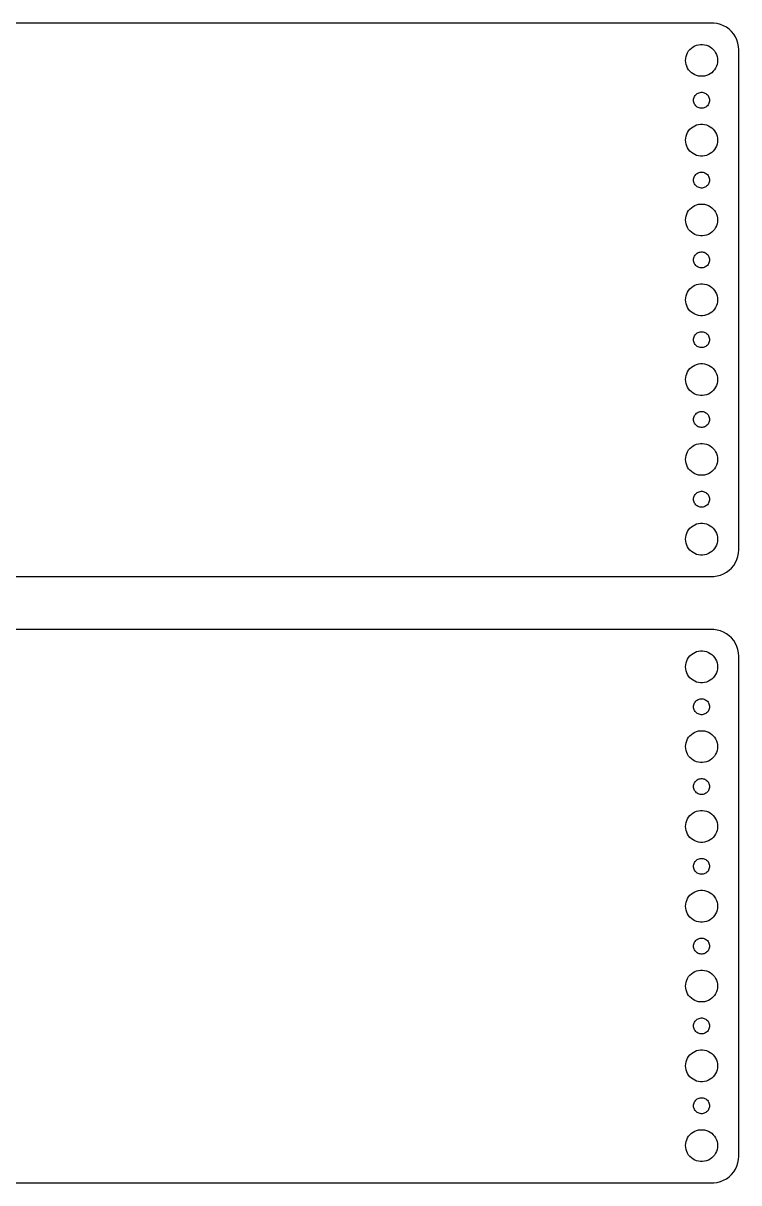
# Model space of a CAD drawing. Header units: metres. Extents: x -134 to 134, y 518 to 1078.
# Drawn here: x 0 to 134.5, y 518 to 736 of the extents above; entities that cross this region are included whole.
import ezdxf

# ---------------------------------------------------------------- set-up
doc = ezdxf.new("R2010")
doc.units = ezdxf.units.M

msp = doc.modelspace()

# ---------------------------------------------------------------- linework, layer by layer
for p, q in [((129.814, 735.99), (-129.814, 735.99)), ((130.437, 735.911), (129.814, 735.99)), ((131.045, 735.755), (130.437, 735.911)), ((131.629, 735.524), (131.045, 735.755)), ((132.179, 735.222), (131.629, 735.524)), ((132.687, 734.853), (132.179, 735.222)), ((133.145, 734.423), (132.687, 734.853)), ((133.545, 733.939), (133.145, 734.423)), ((133.882, 733.409), (133.545, 733.939)), ((134.149, 732.841), (133.882, 733.409)), ((134.343, 732.243), (134.149, 732.841)), ((124.711, 730.104), (124.871, 730.445)), ((124.871, 730.445), (125.073, 730.763)), ((125.073, 730.763), (125.313, 731.054)), ((125.313, 731.054), (125.588, 731.312)), ((125.588, 731.312), (125.893, 731.533)), ((125.893, 731.533), (126.223, 731.714)), ((126.223, 731.714), (126.573, 731.853)), ((126.573, 731.853), (126.938, 731.947)), ((126.938, 731.947), (127.312, 731.994)), ((127.312, 731.994), (127.688, 731.994)), ((127.688, 731.994), (128.062, 731.947)), ((128.062, 731.947), (128.427, 731.853)), ((128.427, 731.853), (128.777, 731.714)), ((128.777, 731.714), (129.107, 731.533)), ((129.107, 731.533), (129.412, 731.312)), ((129.412, 731.312), (129.687, 731.054)), ((129.687, 731.054), (129.927, 730.763)), ((129.927, 730.763), (130.129, 730.445)), ((130.129, 730.445), (130.289, 730.104)), ((134.461, 731.627), (134.343, 732.243)), ((134.5, 731), (134.461, 731.627)), ((134.5, 637), (134.5, 731)), ((124.5, 729), (124.524, 729.376)), ((124.524, 728.624), (124.5, 729)), ((124.524, 729.376), (124.594, 729.746)), ((124.594, 728.254), (124.524, 728.624)), ((124.594, 729.746), (124.711, 730.104)), ((124.711, 727.896), (124.594, 728.254)), ((130.289, 730.104), (130.406, 729.746)), ((130.406, 728.254), (130.289, 727.896)), ((130.406, 729.746), (130.476, 729.376)), ((130.476, 728.624), (130.406, 728.254)), ((130.476, 729.376), (130.5, 729)), ((130.5, 729), (130.476, 728.624)), ((124.871, 727.555), (124.711, 727.896)), ((125.073, 727.237), (124.871, 727.555)), ((125.313, 726.946), (125.073, 727.237)), ((125.588, 726.688), (125.313, 726.946)), ((125.893, 726.467), (125.588, 726.688)), ((126.223, 726.286), (125.893, 726.467)), ((126.573, 726.147), (126.223, 726.286)), ((126.938, 726.053), (126.573, 726.147)), ((127.312, 726.006), (126.938, 726.053)), ((127.688, 726.006), (127.312, 726.006)), ((128.062, 726.053), (127.688, 726.006)), ((128.427, 726.147), (128.062, 726.053)), ((128.777, 726.286), (128.427, 726.147)), ((129.107, 726.467), (128.777, 726.286)), ((129.412, 726.688), (129.107, 726.467)), ((129.687, 726.946), (129.412, 726.688)), ((129.927, 727.237), (129.687, 726.946)), ((130.129, 727.555), (129.927, 727.237)), ((130.289, 727.896), (130.129, 727.555)), ((126, 721.5), (126.012, 721.688)), ((126.012, 721.688), (126.047, 721.873)), ((126.047, 721.873), (126.105, 722.052)), ((126.105, 722.052), (126.186, 722.223)), ((126.186, 722.223), (126.286, 722.382)), ((126.286, 722.382), (126.407, 722.527)), ((126.407, 722.527), (126.544, 722.656)), ((126.544, 722.656), (126.696, 722.766)), ((126.696, 722.766), (126.861, 722.857)), ((126.861, 722.857), (127.036, 722.927)), ((127.036, 722.927), (127.219, 722.973)), ((127.219, 722.973), (127.406, 722.997)), ((127.406, 722.997), (127.594, 722.997)), ((127.594, 722.997), (127.781, 722.973)), ((127.781, 722.973), (127.964, 722.927)), ((127.964, 722.927), (128.139, 722.857)), ((128.139, 722.857), (128.304, 722.766)), ((128.304, 722.766), (128.456, 722.656)), ((128.456, 722.656), (128.593, 722.527)), ((128.593, 722.527), (128.714, 722.382)), ((128.714, 722.382), (128.814, 722.223)), ((128.814, 722.223), (128.895, 722.052)), ((128.895, 722.052), (128.953, 721.873)), ((128.953, 721.873), (128.988, 721.688)), ((128.988, 721.688), (129, 721.5)), ((126.012, 721.312), (126, 721.5)), ((126.047, 721.127), (126.012, 721.312)), ((126.105, 720.948), (126.047, 721.127)), ((126.186, 720.777), (126.105, 720.948)), ((126.286, 720.618), (126.186, 720.777)), ((126.407, 720.473), (126.286, 720.618)), ((126.544, 720.344), (126.407, 720.473)), ((126.696, 720.234), (126.544, 720.344)), ((126.861, 720.143), (126.696, 720.234)), ((127.036, 720.073), (126.861, 720.143)), ((127.219, 720.027), (127.036, 720.073)), ((127.406, 720.003), (127.219, 720.027)), ((127.594, 720.003), (127.406, 720.003)), ((127.781, 720.027), (127.594, 720.003)), ((127.964, 720.073), (127.781, 720.027)), ((128.139, 720.143), (127.964, 720.073)), ((128.304, 720.234), (128.139, 720.143)), ((128.456, 720.344), (128.304, 720.234)), ((128.593, 720.473), (128.456, 720.344)), ((128.714, 720.618), (128.593, 720.473)), ((128.814, 720.777), (128.714, 720.618)), ((128.895, 720.948), (128.814, 720.777)), ((128.953, 721.127), (128.895, 720.948)), ((128.988, 721.312), (128.953, 721.127)), ((129, 721.5), (128.988, 721.312)), ((124.594, 714.746), (124.711, 715.104)), ((124.711, 715.104), (124.871, 715.445)), ((124.871, 715.445), (125.073, 715.763)), ((125.073, 715.763), (125.313, 716.054)), ((125.313, 716.054), (125.588, 716.312)), ((125.588, 716.312), (125.893, 716.533)), ((125.893, 716.533), (126.223, 716.714)), ((126.223, 716.714), (126.573, 716.853)), ((126.573, 716.853), (126.938, 716.947)), ((126.938, 716.947), (127.312, 716.994)), ((127.312, 716.994), (127.688, 716.994)), ((127.688, 716.994), (128.062, 716.947)), ((128.062, 716.947), (128.427, 716.853)), ((128.427, 716.853), (128.777, 716.714)), ((128.777, 716.714), (129.107, 716.533)), ((129.107, 716.533), (129.412, 716.312)), ((129.412, 716.312), (129.687, 716.054)), ((129.687, 716.054), (129.927, 715.763)), ((129.927, 715.763), (130.129, 715.445)), ((130.129, 715.445), (130.289, 715.104)), ((130.289, 715.104), (130.406, 714.746)), ((124.5, 714), (124.524, 714.376)), ((124.524, 713.624), (124.5, 714)), ((124.524, 714.376), (124.594, 714.746)), ((124.594, 713.254), (124.524, 713.624)), ((124.711, 712.896), (124.594, 713.254)), ((124.871, 712.555), (124.711, 712.896)), ((130.289, 712.896), (130.129, 712.555)), ((130.406, 713.254), (130.289, 712.896)), ((130.406, 714.746), (130.476, 714.376)), ((130.476, 713.624), (130.406, 713.254)), ((130.476, 714.376), (130.5, 714)), ((130.5, 714), (130.476, 713.624)), ((125.073, 712.237), (124.871, 712.555)), ((125.313, 711.946), (125.073, 712.237)), ((125.588, 711.688), (125.313, 711.946)), ((125.893, 711.467), (125.588, 711.688)), ((126.223, 711.286), (125.893, 711.467)), ((126.573, 711.147), (126.223, 711.286)), ((126.938, 711.053), (126.573, 711.147)), ((127.312, 711.006), (126.938, 711.053)), ((127.688, 711.006), (127.312, 711.006)), ((128.062, 711.053), (127.688, 711.006)), ((128.427, 711.147), (128.062, 711.053)), ((128.777, 711.286), (128.427, 711.147)), ((129.107, 711.467), (128.777, 711.286)), ((129.412, 711.688), (129.107, 711.467)), ((129.687, 711.946), (129.412, 711.688)), ((129.927, 712.237), (129.687, 711.946)), ((130.129, 712.555), (129.927, 712.237)), ((126, 706.5), (126.012, 706.688)), ((126.012, 706.312), (126, 706.5)), ((126.012, 706.688), (126.047, 706.873)), ((126.047, 706.127), (126.012, 706.312)), ((126.047, 706.873), (126.105, 707.052)), ((126.105, 707.052), (126.186, 707.223)), ((126.186, 707.223), (126.286, 707.382)), ((126.286, 707.382), (126.407, 707.527)), ((126.407, 707.527), (126.544, 707.656)), ((126.544, 707.656), (126.696, 707.766)), ((126.696, 707.766), (126.861, 707.857)), ((126.861, 707.857), (127.036, 707.927)), ((127.036, 707.927), (127.219, 707.973)), ((127.219, 707.973), (127.406, 707.997)), ((127.406, 707.997), (127.594, 707.997)), ((127.594, 707.997), (127.781, 707.973)), ((127.781, 707.973), (127.964, 707.927)), ((127.964, 707.927), (128.139, 707.857)), ((128.139, 707.857), (128.304, 707.766)), ((128.304, 707.766), (128.456, 707.656)), ((128.456, 707.656), (128.593, 707.527)), ((128.593, 707.527), (128.714, 707.382)), ((128.714, 707.382), (128.814, 707.223)), ((128.814, 707.223), (128.895, 707.052)), ((128.895, 707.052), (128.953, 706.873)), ((128.953, 706.873), (128.988, 706.688)), ((128.988, 706.312), (128.953, 706.127)), ((128.988, 706.688), (129, 706.5)), ((129, 706.5), (128.988, 706.312)), ((126.105, 705.948), (126.047, 706.127)), ((126.186, 705.777), (126.105, 705.948)), ((126.286, 705.618), (126.186, 705.777)), ((126.407, 705.473), (126.286, 705.618)), ((126.544, 705.344), (126.407, 705.473)), ((126.696, 705.234), (126.544, 705.344)), ((126.861, 705.143), (126.696, 705.234)), ((127.036, 705.073), (126.861, 705.143)), ((127.219, 705.027), (127.036, 705.073)), ((127.406, 705.003), (127.219, 705.027)), ((127.594, 705.003), (127.406, 705.003)), ((127.781, 705.027), (127.594, 705.003)), ((127.964, 705.073), (127.781, 705.027)), ((128.139, 705.143), (127.964, 705.073)), ((128.304, 705.234), (128.139, 705.143)), ((128.456, 705.344), (128.304, 705.234)), ((128.593, 705.473), (128.456, 705.344)), ((128.714, 705.618), (128.593, 705.473)), ((128.814, 705.777), (128.714, 705.618)), ((128.895, 705.948), (128.814, 705.777)), ((128.953, 706.127), (128.895, 705.948)), ((126.573, 701.853), (126.938, 701.947)), ((126.938, 701.947), (127.312, 701.994)), ((127.312, 701.994), (127.688, 701.994)), ((127.688, 701.994), (128.062, 701.947)), ((128.062, 701.947), (128.427, 701.853)), ((124.524, 699.376), (124.594, 699.746)), ((124.594, 699.746), (124.711, 700.104)), ((124.711, 700.104), (124.871, 700.445)), ((124.871, 700.445), (125.073, 700.763)), ((125.073, 700.763), (125.313, 701.054)), ((125.313, 701.054), (125.588, 701.312)), ((125.588, 701.312), (125.893, 701.533)), ((125.893, 701.533), (126.223, 701.714)), ((126.223, 701.714), (126.573, 701.853)), ((128.427, 701.853), (128.777, 701.714)), ((128.777, 701.714), (129.107, 701.533)), ((129.107, 701.533), (129.412, 701.312)), ((129.412, 701.312), (129.687, 701.054)), ((129.687, 701.054), (129.927, 700.763)), ((129.927, 700.763), (130.129, 700.445)), ((130.129, 700.445), (130.289, 700.104)), ((130.289, 700.104), (130.406, 699.746)), ((130.406, 699.746), (130.476, 699.376)), ((124.5, 699), (124.524, 699.376)), ((124.524, 698.624), (124.5, 699)), ((124.594, 698.254), (124.524, 698.624)), ((124.711, 697.896), (124.594, 698.254)), ((124.871, 697.555), (124.711, 697.896)), ((125.073, 697.237), (124.871, 697.555)), ((130.129, 697.555), (129.927, 697.237)), ((130.289, 697.896), (130.129, 697.555)), ((130.406, 698.254), (130.289, 697.896)), ((130.476, 698.624), (130.406, 698.254)), ((130.476, 699.376), (130.5, 699)), ((130.5, 699), (130.476, 698.624)), ((125.313, 696.946), (125.073, 697.237)), ((125.588, 696.688), (125.313, 696.946)), ((125.893, 696.467), (125.588, 696.688)), ((126.223, 696.286), (125.893, 696.467)), ((126.573, 696.147), (126.223, 696.286)), ((126.938, 696.053), (126.573, 696.147)), ((127.312, 696.006), (126.938, 696.053)), ((127.688, 696.006), (127.312, 696.006)), ((128.062, 696.053), (127.688, 696.006)), ((128.427, 696.147), (128.062, 696.053)), ((128.777, 696.286), (128.427, 696.147)), ((129.107, 696.467), (128.777, 696.286)), ((129.412, 696.688), (129.107, 696.467)), ((129.687, 696.946), (129.412, 696.688)), ((129.927, 697.237), (129.687, 696.946)), ((126, 691.5), (126.012, 691.688)), ((126.012, 691.312), (126, 691.5)), ((126.012, 691.688), (126.047, 691.873)), ((126.047, 691.127), (126.012, 691.312)), ((126.047, 691.873), (126.105, 692.052)), ((126.105, 690.948), (126.047, 691.127)), ((126.105, 692.052), (126.186, 692.223)), ((126.186, 692.223), (126.286, 692.382)), ((126.286, 692.382), (126.407, 692.527)), ((126.407, 692.527), (126.544, 692.656)), ((126.544, 692.656), (126.696, 692.766)), ((126.696, 692.766), (126.861, 692.857)), ((126.861, 692.857), (127.036, 692.927)), ((127.036, 692.927), (127.219, 692.973)), ((127.219, 692.973), (127.406, 692.997)), ((127.406, 692.997), (127.594, 692.997)), ((127.594, 692.997), (127.781, 692.973)), ((127.781, 692.973), (127.964, 692.927)), ((127.964, 692.927), (128.139, 692.857)), ((128.139, 692.857), (128.304, 692.766)), ((128.304, 692.766), (128.456, 692.656)), ((128.456, 692.656), (128.593, 692.527)), ((128.593, 692.527), (128.714, 692.382)), ((128.714, 692.382), (128.814, 692.223)), ((128.814, 692.223), (128.895, 692.052)), ((128.895, 692.052), (128.953, 691.873)), ((128.953, 691.127), (128.895, 690.948)), ((128.953, 691.873), (128.988, 691.688)), ((128.988, 691.312), (128.953, 691.127)), ((128.988, 691.688), (129, 691.5)), ((129, 691.5), (128.988, 691.312)), ((126.186, 690.777), (126.105, 690.948)), ((126.286, 690.618), (126.186, 690.777)), ((126.407, 690.473), (126.286, 690.618)), ((126.544, 690.344), (126.407, 690.473)), ((126.696, 690.234), (126.544, 690.344)), ((126.861, 690.143), (126.696, 690.234)), ((127.036, 690.073), (126.861, 690.143)), ((127.219, 690.027), (127.036, 690.073)), ((127.406, 690.003), (127.219, 690.027)), ((127.594, 690.003), (127.406, 690.003)), ((127.781, 690.027), (127.594, 690.003)), ((127.964, 690.073), (127.781, 690.027)), ((128.139, 690.143), (127.964, 690.073)), ((128.304, 690.234), (128.139, 690.143)), ((128.456, 690.344), (128.304, 690.234)), ((128.593, 690.473), (128.456, 690.344)), ((128.714, 690.618), (128.593, 690.473)), ((128.814, 690.777), (128.714, 690.618)), ((128.895, 690.948), (128.814, 690.777)), ((125.893, 686.533), (126.223, 686.714)), ((126.223, 686.714), (126.573, 686.853)), ((126.573, 686.853), (126.938, 686.947)), ((126.938, 686.947), (127.312, 686.994)), ((127.312, 686.994), (127.688, 686.994)), ((127.688, 686.994), (128.062, 686.947)), ((128.062, 686.947), (128.427, 686.853)), ((128.427, 686.853), (128.777, 686.714)), ((128.777, 686.714), (129.107, 686.533)), ((124.524, 684.376), (124.594, 684.746)), ((124.594, 684.746), (124.711, 685.104)), ((124.711, 685.104), (124.871, 685.445)), ((124.871, 685.445), (125.073, 685.763)), ((125.073, 685.763), (125.313, 686.054)), ((125.313, 686.054), (125.588, 686.312)), ((125.588, 686.312), (125.893, 686.533)), ((129.107, 686.533), (129.412, 686.312)), ((129.412, 686.312), (129.687, 686.054)), ((129.687, 686.054), (129.927, 685.763)), ((129.927, 685.763), (130.129, 685.445)), ((130.129, 685.445), (130.289, 685.104)), ((130.289, 685.104), (130.406, 684.746)), ((130.406, 684.746), (130.476, 684.376)), ((124.5, 684), (124.524, 684.376)), ((124.524, 683.624), (124.5, 684)), ((124.594, 683.254), (124.524, 683.624)), ((124.711, 682.896), (124.594, 683.254)), ((124.871, 682.555), (124.711, 682.896)), ((125.073, 682.237), (124.871, 682.555)), ((130.129, 682.555), (129.927, 682.237)), ((130.289, 682.896), (130.129, 682.555)), ((130.406, 683.254), (130.289, 682.896)), ((130.476, 683.624), (130.406, 683.254)), ((130.476, 684.376), (130.5, 684)), ((130.5, 684), (130.476, 683.624)), ((125.313, 681.946), (125.073, 682.237)), ((125.588, 681.688), (125.313, 681.946)), ((125.893, 681.467), (125.588, 681.688)), ((126.223, 681.286), (125.893, 681.467)), ((126.573, 681.147), (126.223, 681.286)), ((126.938, 681.053), (126.573, 681.147)), ((127.312, 681.006), (126.938, 681.053)), ((127.688, 681.006), (127.312, 681.006)), ((128.062, 681.053), (127.688, 681.006)), ((128.427, 681.147), (128.062, 681.053)), ((128.777, 681.286), (128.427, 681.147)), ((129.107, 681.467), (128.777, 681.286)), ((129.412, 681.688), (129.107, 681.467)), ((129.687, 681.946), (129.412, 681.688)), ((129.927, 682.237), (129.687, 681.946)), ((126.861, 677.857), (127.036, 677.927)), ((127.036, 677.927), (127.219, 677.973)), ((127.219, 677.973), (127.406, 677.997)), ((127.406, 677.997), (127.594, 677.997)), ((127.594, 677.997), (127.781, 677.973)), ((127.781, 677.973), (127.964, 677.927)), ((127.964, 677.927), (128.139, 677.857)), ((126, 676.5), (126.012, 676.688)), ((126.012, 676.312), (126, 676.5)), ((126.012, 676.688), (126.047, 676.873)), ((126.047, 676.127), (126.012, 676.312)), ((126.047, 676.873), (126.105, 677.052)), ((126.105, 675.948), (126.047, 676.127)), ((126.105, 677.052), (126.186, 677.223)), ((126.186, 675.777), (126.105, 675.948)), ((126.186, 677.223), (126.286, 677.382)), ((126.286, 675.618), (126.186, 675.777)), ((126.286, 677.382), (126.407, 677.527)), ((126.407, 677.527), (126.544, 677.656)), ((126.544, 677.656), (126.696, 677.766)), ((126.696, 677.766), (126.861, 677.857)), ((128.139, 677.857), (128.304, 677.766)), ((128.304, 677.766), (128.456, 677.656)), ((128.456, 677.656), (128.593, 677.527)), ((128.593, 677.527), (128.714, 677.382)), ((128.714, 677.382), (128.814, 677.223)), ((128.814, 675.777), (128.714, 675.618)), ((128.814, 677.223), (128.895, 677.052)), ((128.895, 675.948), (128.814, 675.777)), ((128.895, 677.052), (128.953, 676.873)), ((128.953, 676.127), (128.895, 675.948)), ((128.953, 676.873), (128.988, 676.688)), ((128.988, 676.312), (128.953, 676.127)), ((128.988, 676.688), (129, 676.5)), ((129, 676.5), (128.988, 676.312)), ((126.407, 675.473), (126.286, 675.618)), ((126.544, 675.344), (126.407, 675.473)), ((126.696, 675.234), (126.544, 675.344)), ((126.861, 675.143), (126.696, 675.234)), ((127.036, 675.073), (126.861, 675.143)), ((127.219, 675.027), (127.036, 675.073)), ((127.406, 675.003), (127.219, 675.027)), ((127.594, 675.003), (127.406, 675.003)), ((127.781, 675.027), (127.594, 675.003)), ((127.964, 675.073), (127.781, 675.027)), ((128.139, 675.143), (127.964, 675.073)), ((128.304, 675.234), (128.139, 675.143)), ((128.456, 675.344), (128.304, 675.234)), ((128.593, 675.473), (128.456, 675.344)), ((128.714, 675.618), (128.593, 675.473)), ((125.588, 671.312), (125.893, 671.533)), ((125.893, 671.533), (126.223, 671.714)), ((126.223, 671.714), (126.573, 671.853)), ((126.573, 671.853), (126.938, 671.947)), ((126.938, 671.947), (127.312, 671.994)), ((127.312, 671.994), (127.688, 671.994)), ((127.688, 671.994), (128.062, 671.947)), ((128.062, 671.947), (128.427, 671.853)), ((128.427, 671.853), (128.777, 671.714)), ((128.777, 671.714), (129.107, 671.533)), ((129.107, 671.533), (129.412, 671.312)), ((124.5, 669), (124.524, 669.376)), ((124.524, 669.376), (124.594, 669.746)), ((124.594, 669.746), (124.711, 670.104)), ((124.711, 670.104), (124.871, 670.445)), ((124.871, 670.445), (125.073, 670.763)), ((125.073, 670.763), (125.313, 671.054)), ((125.313, 671.054), (125.588, 671.312)), ((129.412, 671.312), (129.687, 671.054)), ((129.687, 671.054), (129.927, 670.763)), ((129.927, 670.763), (130.129, 670.445)), ((130.129, 670.445), (130.289, 670.104)), ((130.289, 670.104), (130.406, 669.746)), ((130.406, 669.746), (130.476, 669.376)), ((130.476, 669.376), (130.5, 669)), ((124.524, 668.624), (124.5, 669)), ((124.594, 668.254), (124.524, 668.624)), ((124.711, 667.896), (124.594, 668.254)), ((124.871, 667.555), (124.711, 667.896)), ((125.073, 667.237), (124.871, 667.555)), ((125.313, 666.946), (125.073, 667.237)), ((129.927, 667.237), (129.687, 666.946)), ((130.129, 667.555), (129.927, 667.237)), ((130.289, 667.896), (130.129, 667.555)), ((130.406, 668.254), (130.289, 667.896)), ((130.476, 668.624), (130.406, 668.254)), ((130.5, 669), (130.476, 668.624)), ((125.588, 666.688), (125.313, 666.946)), ((125.893, 666.467), (125.588, 666.688)), ((126.223, 666.286), (125.893, 666.467)), ((126.573, 666.147), (126.223, 666.286)), ((126.938, 666.053), (126.573, 666.147)), ((127.312, 666.006), (126.938, 666.053)), ((127.688, 666.006), (127.312, 666.006)), ((128.062, 666.053), (127.688, 666.006)), ((128.427, 666.147), (128.062, 666.053)), ((128.777, 666.286), (128.427, 666.147)), ((129.107, 666.467), (128.777, 666.286)), ((129.412, 666.688), (129.107, 666.467)), ((129.687, 666.946), (129.412, 666.688)), ((126.544, 662.656), (126.696, 662.766)), ((126.696, 662.766), (126.861, 662.857)), ((126.861, 662.857), (127.036, 662.927)), ((127.036, 662.927), (127.219, 662.973)), ((127.219, 662.973), (127.406, 662.997)), ((127.406, 662.997), (127.594, 662.997)), ((127.594, 662.997), (127.781, 662.973)), ((127.781, 662.973), (127.964, 662.927)), ((127.964, 662.927), (128.139, 662.857)), ((128.139, 662.857), (128.304, 662.766)), ((128.304, 662.766), (128.456, 662.656)), ((126, 661.5), (126.012, 661.688)), ((126.012, 661.312), (126, 661.5)), ((126.012, 661.688), (126.047, 661.873)), ((126.047, 661.127), (126.012, 661.312)), ((126.047, 661.873), (126.105, 662.052)), ((126.105, 660.948), (126.047, 661.127)), ((126.105, 662.052), (126.186, 662.223)), ((126.186, 660.777), (126.105, 660.948)), ((126.186, 662.223), (126.286, 662.382)), ((126.286, 660.618), (126.186, 660.777)), ((126.286, 662.382), (126.407, 662.527)), ((126.407, 660.473), (126.286, 660.618)), ((126.407, 662.527), (126.544, 662.656)), ((128.456, 662.656), (128.593, 662.527)), ((128.593, 662.527), (128.714, 662.382)), ((128.714, 660.618), (128.593, 660.473)), ((128.714, 662.382), (128.814, 662.223)), ((128.814, 660.777), (128.714, 660.618)), ((128.814, 662.223), (128.895, 662.052)), ((128.895, 660.948), (128.814, 660.777)), ((128.895, 662.052), (128.953, 661.873)), ((128.953, 661.127), (128.895, 660.948)), ((128.953, 661.873), (128.988, 661.688)), ((128.988, 661.312), (128.953, 661.127)), ((128.988, 661.688), (129, 661.5)), ((129, 661.5), (128.988, 661.312)), ((126.544, 660.344), (126.407, 660.473)), ((126.696, 660.234), (126.544, 660.344)), ((126.861, 660.143), (126.696, 660.234)), ((127.036, 660.073), (126.861, 660.143)), ((127.219, 660.027), (127.036, 660.073)), ((127.406, 660.003), (127.219, 660.027)), ((127.594, 660.003), (127.406, 660.003)), ((127.781, 660.027), (127.594, 660.003)), ((127.964, 660.073), (127.781, 660.027)), ((128.139, 660.143), (127.964, 660.073)), ((128.304, 660.234), (128.139, 660.143)), ((128.456, 660.344), (128.304, 660.234)), ((128.593, 660.473), (128.456, 660.344)), ((125.313, 656.054), (125.588, 656.312)), ((125.588, 656.312), (125.893, 656.533)), ((125.893, 656.533), (126.223, 656.714)), ((126.223, 656.714), (126.573, 656.853)), ((126.573, 656.853), (126.938, 656.947)), ((126.938, 656.947), (127.312, 656.994)), ((127.312, 656.994), (127.688, 656.994)), ((127.688, 656.994), (128.062, 656.947)), ((128.062, 656.947), (128.427, 656.853)), ((128.427, 656.853), (128.777, 656.714)), ((128.777, 656.714), (129.107, 656.533)), ((129.107, 656.533), (129.412, 656.312)), ((129.412, 656.312), (129.687, 656.054)), ((124.5, 654), (124.524, 654.376)), ((124.524, 653.624), (124.5, 654)), ((124.524, 654.376), (124.594, 654.746)), ((124.594, 654.746), (124.711, 655.104)), ((124.711, 655.104), (124.871, 655.445)), ((124.871, 655.445), (125.073, 655.763)), ((125.073, 655.763), (125.313, 656.054)), ((129.687, 656.054), (129.927, 655.763)), ((129.927, 655.763), (130.129, 655.445)), ((130.129, 655.445), (130.289, 655.104)), ((130.289, 655.104), (130.406, 654.746)), ((130.406, 654.746), (130.476, 654.376)), ((130.476, 654.376), (130.5, 654)), ((130.5, 654), (130.476, 653.624)), ((124.594, 653.254), (124.524, 653.624)), ((124.711, 652.896), (124.594, 653.254)), ((124.871, 652.555), (124.711, 652.896)), ((125.073, 652.237), (124.871, 652.555)), ((125.313, 651.946), (125.073, 652.237)), ((125.588, 651.688), (125.313, 651.946)), ((129.687, 651.946), (129.412, 651.688)), ((129.927, 652.237), (129.687, 651.946)), ((130.129, 652.555), (129.927, 652.237)), ((130.289, 652.896), (130.129, 652.555)), ((130.406, 653.254), (130.289, 652.896)), ((130.476, 653.624), (130.406, 653.254)), ((125.893, 651.467), (125.588, 651.688)), ((126.223, 651.286), (125.893, 651.467)), ((126.573, 651.147), (126.223, 651.286)), ((126.938, 651.053), (126.573, 651.147)), ((127.312, 651.006), (126.938, 651.053)), ((127.688, 651.006), (127.312, 651.006)), ((128.062, 651.053), (127.688, 651.006)), ((128.427, 651.147), (128.062, 651.053)), ((128.777, 651.286), (128.427, 651.147)), ((129.107, 651.467), (128.777, 651.286)), ((129.412, 651.688), (129.107, 651.467)), ((126.286, 647.382), (126.407, 647.527)), ((126.407, 647.527), (126.544, 647.656)), ((126.544, 647.656), (126.696, 647.766)), ((126.696, 647.766), (126.861, 647.857)), ((126.861, 647.857), (127.036, 647.927)), ((127.036, 647.927), (127.219, 647.973)), ((127.219, 647.973), (127.406, 647.997)), ((127.406, 647.997), (127.594, 647.997)), ((127.594, 647.997), (127.781, 647.973)), ((127.781, 647.973), (127.964, 647.927)), ((127.964, 647.927), (128.139, 647.857)), ((128.139, 647.857), (128.304, 647.766)), ((128.304, 647.766), (128.456, 647.656)), ((128.456, 647.656), (128.593, 647.527)), ((128.593, 647.527), (128.714, 647.382)), ((126, 646.5), (126.012, 646.688)), ((126.012, 646.312), (126, 646.5)), ((126.012, 646.688), (126.047, 646.873)), ((126.047, 646.127), (126.012, 646.312)), ((126.047, 646.873), (126.105, 647.052)), ((126.105, 645.948), (126.047, 646.127)), ((126.105, 647.052), (126.186, 647.223)), ((126.186, 645.777), (126.105, 645.948)), ((126.186, 647.223), (126.286, 647.382)), ((126.286, 645.618), (126.186, 645.777)), ((126.407, 645.473), (126.286, 645.618)), ((126.544, 645.344), (126.407, 645.473)), ((126.696, 645.234), (126.544, 645.344)), ((126.861, 645.143), (126.696, 645.234)), ((128.304, 645.234), (128.139, 645.143)), ((128.456, 645.344), (128.304, 645.234)), ((128.593, 645.473), (128.456, 645.344)), ((128.714, 645.618), (128.593, 645.473)), ((128.714, 647.382), (128.814, 647.223)), ((128.814, 645.777), (128.714, 645.618)), ((128.814, 647.223), (128.895, 647.052)), ((128.895, 645.948), (128.814, 645.777)), ((128.895, 647.052), (128.953, 646.873)), ((128.953, 646.127), (128.895, 645.948)), ((128.953, 646.873), (128.988, 646.688)), ((128.988, 646.312), (128.953, 646.127)), ((128.988, 646.688), (129, 646.5)), ((129, 646.5), (128.988, 646.312)), ((127.036, 645.073), (126.861, 645.143)), ((127.219, 645.027), (127.036, 645.073)), ((127.406, 645.003), (127.219, 645.027)), ((127.594, 645.003), (127.406, 645.003)), ((127.781, 645.027), (127.594, 645.003)), ((127.964, 645.073), (127.781, 645.027)), ((128.139, 645.143), (127.964, 645.073)), ((125.073, 640.763), (125.313, 641.054)), ((125.313, 641.054), (125.588, 641.312)), ((125.588, 641.312), (125.893, 641.533)), ((125.893, 641.533), (126.223, 641.714)), ((126.223, 641.714), (126.573, 641.853)), ((126.573, 641.853), (126.938, 641.947)), ((126.938, 641.947), (127.312, 641.994)), ((127.312, 641.994), (127.688, 641.994)), ((127.688, 641.994), (128.062, 641.947)), ((128.062, 641.947), (128.427, 641.853)), ((128.427, 641.853), (128.777, 641.714)), ((128.777, 641.714), (129.107, 641.533)), ((129.107, 641.533), (129.412, 641.312)), ((129.412, 641.312), (129.687, 641.054)), ((129.687, 641.054), (129.927, 640.763)), ((124.5, 639), (124.524, 639.376)), ((124.524, 638.624), (124.5, 639)), ((124.524, 639.376), (124.594, 639.746)), ((124.594, 639.746), (124.711, 640.104)), ((124.711, 640.104), (124.871, 640.445)), ((124.871, 640.445), (125.073, 640.763)), ((129.927, 640.763), (130.129, 640.445)), ((130.129, 640.445), (130.289, 640.104)), ((130.289, 640.104), (130.406, 639.746)), ((130.406, 639.746), (130.476, 639.376)), ((130.476, 639.376), (130.5, 639)), ((130.5, 639), (130.476, 638.624)), ((124.594, 638.254), (124.524, 638.624)), ((124.711, 637.896), (124.594, 638.254)), ((124.871, 637.555), (124.711, 637.896)), ((125.073, 637.237), (124.871, 637.555)), ((125.313, 636.946), (125.073, 637.237)), ((125.588, 636.688), (125.313, 636.946)), ((125.893, 636.467), (125.588, 636.688)), ((129.412, 636.688), (129.107, 636.467)), ((129.687, 636.946), (129.412, 636.688)), ((129.927, 637.237), (129.687, 636.946)), ((130.129, 637.555), (129.927, 637.237)), ((130.289, 637.896), (130.129, 637.555)), ((130.406, 638.254), (130.289, 637.896)), ((130.476, 638.624), (130.406, 638.254)), ((134.461, 636.373), (134.5, 637)), ((126.223, 636.286), (125.893, 636.467)), ((126.573, 636.147), (126.223, 636.286)), ((126.938, 636.053), (126.573, 636.147)), ((127.312, 636.006), (126.938, 636.053)), ((127.688, 636.006), (127.312, 636.006)), ((128.062, 636.053), (127.688, 636.006)), ((128.427, 636.147), (128.062, 636.053)), ((128.777, 636.286), (128.427, 636.147)), ((129.107, 636.467), (128.777, 636.286)), ((133.545, 634.061), (133.882, 634.591)), ((133.882, 634.591), (134.149, 635.159)), ((134.149, 635.159), (134.343, 635.757)), ((134.343, 635.757), (134.461, 636.373)), ((130.437, 632.089), (131.045, 632.245)), ((131.045, 632.245), (131.629, 632.476)), ((131.629, 632.476), (132.179, 632.778)), ((132.179, 632.778), (132.687, 633.147)), ((132.687, 633.147), (133.145, 633.577)), ((133.145, 633.577), (133.545, 634.061)), ((-129.814, 632.01), (129.814, 632.01)), ((129.814, 632.01), (130.437, 632.089)), ((129.814, 621.99), (-129.814, 621.99)), ((130.437, 621.911), (129.814, 621.99)), ((131.045, 621.755), (130.437, 621.911)), ((131.629, 621.524), (131.045, 621.755)), ((132.179, 621.222), (131.629, 621.524)), ((132.687, 620.853), (132.179, 621.222)), ((133.145, 620.423), (132.687, 620.853)), ((133.545, 619.939), (133.145, 620.423)), ((133.882, 619.409), (133.545, 619.939)), ((134.149, 618.841), (133.882, 619.409)), ((125.073, 616.763), (125.313, 617.054)), ((125.313, 617.054), (125.588, 617.312)), ((125.588, 617.312), (125.893, 617.533)), ((125.893, 617.533), (126.223, 617.714)), ((126.223, 617.714), (126.573, 617.853)), ((126.573, 617.853), (126.938, 617.947)), ((126.938, 617.947), (127.312, 617.994)), ((127.312, 617.994), (127.688, 617.994)), ((127.688, 617.994), (128.062, 617.947)), ((128.062, 617.947), (128.427, 617.853)), ((128.427, 617.853), (128.777, 617.714)), ((128.777, 617.714), (129.107, 617.533)), ((129.107, 617.533), (129.412, 617.312)), ((129.412, 617.312), (129.687, 617.054)), ((129.687, 617.054), (129.927, 616.763)), ((134.343, 618.243), (134.149, 618.841)), ((134.461, 617.627), (134.343, 618.243)), ((134.5, 617), (134.461, 617.627)), ((134.5, 523), (134.5, 617)), ((124.5, 615), (124.524, 615.376)), ((124.524, 614.624), (124.5, 615)), ((124.524, 615.376), (124.594, 615.746)), ((124.594, 615.746), (124.711, 616.104)), ((124.711, 616.104), (124.871, 616.445)), ((124.871, 616.445), (125.073, 616.763)), ((129.927, 616.763), (130.129, 616.445)), ((130.129, 616.445), (130.289, 616.104)), ((130.289, 616.104), (130.406, 615.746)), ((130.406, 615.746), (130.476, 615.376)), ((130.476, 615.376), (130.5, 615)), ((130.5, 615), (130.476, 614.624)), ((124.594, 614.254), (124.524, 614.624)), ((124.711, 613.896), (124.594, 614.254)), ((124.871, 613.555), (124.711, 613.896)), ((125.073, 613.237), (124.871, 613.555)), ((125.313, 612.946), (125.073, 613.237)), ((125.588, 612.688), (125.313, 612.946)), ((125.893, 612.467), (125.588, 612.688)), ((129.412, 612.688), (129.107, 612.467)), ((129.687, 612.946), (129.412, 612.688)), ((129.927, 613.237), (129.687, 612.946)), ((130.129, 613.555), (129.927, 613.237)), ((130.289, 613.896), (130.129, 613.555)), ((130.406, 614.254), (130.289, 613.896)), ((130.476, 614.624), (130.406, 614.254)), ((126.223, 612.286), (125.893, 612.467)), ((126.573, 612.147), (126.223, 612.286)), ((126.938, 612.053), (126.573, 612.147)), ((127.312, 612.006), (126.938, 612.053)), ((127.688, 612.006), (127.312, 612.006)), ((128.062, 612.053), (127.688, 612.006)), ((128.427, 612.147), (128.062, 612.053)), ((128.777, 612.286), (128.427, 612.147)), ((129.107, 612.467), (128.777, 612.286)), ((126.105, 608.052), (126.186, 608.223)), ((126.186, 608.223), (126.286, 608.382)), ((126.286, 608.382), (126.407, 608.527)), ((126.407, 608.527), (126.544, 608.656)), ((126.544, 608.656), (126.696, 608.766)), ((126.696, 608.766), (126.861, 608.857)), ((126.861, 608.857), (127.036, 608.927)), ((127.036, 608.927), (127.219, 608.973)), ((127.219, 608.973), (127.406, 608.997)), ((127.406, 608.997), (127.594, 608.997)), ((127.594, 608.997), (127.781, 608.973)), ((127.781, 608.973), (127.964, 608.927)), ((127.964, 608.927), (128.139, 608.857)), ((128.139, 608.857), (128.304, 608.766)), ((128.304, 608.766), (128.456, 608.656)), ((128.456, 608.656), (128.593, 608.527)), ((128.593, 608.527), (128.714, 608.382)), ((128.714, 608.382), (128.814, 608.223)), ((128.814, 608.223), (128.895, 608.052)), ((126, 607.5), (126.012, 607.688)), ((126.012, 607.312), (126, 607.5)), ((126.012, 607.688), (126.047, 607.873)), ((126.047, 607.127), (126.012, 607.312)), ((126.047, 607.873), (126.105, 608.052)), ((126.105, 606.948), (126.047, 607.127)), ((126.186, 606.777), (126.105, 606.948)), ((126.286, 606.618), (126.186, 606.777)), ((126.407, 606.473), (126.286, 606.618)), ((126.544, 606.344), (126.407, 606.473)), ((126.696, 606.234), (126.544, 606.344)), ((126.861, 606.143), (126.696, 606.234)), ((127.036, 606.073), (126.861, 606.143)), ((127.219, 606.027), (127.036, 606.073)), ((127.406, 606.003), (127.219, 606.027)), ((127.594, 606.003), (127.406, 606.003)), ((127.781, 606.027), (127.594, 606.003)), ((127.964, 606.073), (127.781, 606.027)), ((128.139, 606.143), (127.964, 606.073)), ((128.304, 606.234), (128.139, 606.143)), ((128.456, 606.344), (128.304, 606.234)), ((128.593, 606.473), (128.456, 606.344)), ((128.714, 606.618), (128.593, 606.473)), ((128.814, 606.777), (128.714, 606.618)), ((128.895, 606.948), (128.814, 606.777)), ((128.895, 608.052), (128.953, 607.873)), ((128.953, 607.127), (128.895, 606.948)), ((128.953, 607.873), (128.988, 607.688)), ((128.988, 607.312), (128.953, 607.127)), ((128.988, 607.688), (129, 607.5)), ((129, 607.5), (128.988, 607.312)), ((124.871, 601.445), (125.073, 601.763)), ((125.073, 601.763), (125.313, 602.054)), ((125.313, 602.054), (125.588, 602.312)), ((125.588, 602.312), (125.893, 602.533)), ((125.893, 602.533), (126.223, 602.714)), ((126.223, 602.714), (126.573, 602.853)), ((126.573, 602.853), (126.938, 602.947)), ((126.938, 602.947), (127.312, 602.994)), ((127.312, 602.994), (127.688, 602.994)), ((127.688, 602.994), (128.062, 602.947)), ((128.062, 602.947), (128.427, 602.853)), ((128.427, 602.853), (128.777, 602.714)), ((128.777, 602.714), (129.107, 602.533)), ((129.107, 602.533), (129.412, 602.312)), ((129.412, 602.312), (129.687, 602.054)), ((129.687, 602.054), (129.927, 601.763)), ((129.927, 601.763), (130.129, 601.445)), ((124.5, 600), (124.524, 600.376)), ((124.524, 599.624), (124.5, 600)), ((124.524, 600.376), (124.594, 600.746)), ((124.594, 599.254), (124.524, 599.624)), ((124.594, 600.746), (124.711, 601.104)), ((124.711, 601.104), (124.871, 601.445)), ((130.129, 601.445), (130.289, 601.104)), ((130.289, 601.104), (130.406, 600.746)), ((130.406, 600.746), (130.476, 600.376)), ((130.476, 599.624), (130.406, 599.254)), ((130.476, 600.376), (130.5, 600)), ((130.5, 600), (130.476, 599.624)), ((124.711, 598.896), (124.594, 599.254)), ((124.871, 598.555), (124.711, 598.896)), ((125.073, 598.237), (124.871, 598.555)), ((125.313, 597.946), (125.073, 598.237)), ((125.588, 597.688), (125.313, 597.946)), ((125.893, 597.467), (125.588, 597.688)), ((126.223, 597.286), (125.893, 597.467)), ((126.573, 597.147), (126.223, 597.286)), ((128.777, 597.286), (128.427, 597.147)), ((129.107, 597.467), (128.777, 597.286)), ((129.412, 597.688), (129.107, 597.467)), ((129.687, 597.946), (129.412, 597.688)), ((129.927, 598.237), (129.687, 597.946)), ((130.129, 598.555), (129.927, 598.237)), ((130.289, 598.896), (130.129, 598.555)), ((130.406, 599.254), (130.289, 598.896)), ((126.938, 597.053), (126.573, 597.147)), ((127.312, 597.006), (126.938, 597.053)), ((127.688, 597.006), (127.312, 597.006)), ((128.062, 597.053), (127.688, 597.006)), ((128.427, 597.147), (128.062, 597.053)), ((126.047, 592.873), (126.105, 593.052)), ((126.105, 593.052), (126.186, 593.223)), ((126.186, 593.223), (126.286, 593.382)), ((126.286, 593.382), (126.407, 593.527)), ((126.407, 593.527), (126.544, 593.656)), ((126.544, 593.656), (126.696, 593.766)), ((126.696, 593.766), (126.861, 593.857)), ((126.861, 593.857), (127.036, 593.927)), ((127.036, 593.927), (127.219, 593.973)), ((127.219, 593.973), (127.406, 593.997)), ((127.406, 593.997), (127.594, 593.997)), ((127.594, 593.997), (127.781, 593.973)), ((127.781, 593.973), (127.964, 593.927)), ((127.964, 593.927), (128.139, 593.857)), ((128.139, 593.857), (128.304, 593.766)), ((128.304, 593.766), (128.456, 593.656)), ((128.456, 593.656), (128.593, 593.527)), ((128.593, 593.527), (128.714, 593.382)), ((128.714, 593.382), (128.814, 593.223)), ((128.814, 593.223), (128.895, 593.052)), ((128.895, 593.052), (128.953, 592.873)), ((126, 592.5), (126.012, 592.688)), ((126.012, 592.312), (126, 592.5)), ((126.012, 592.688), (126.047, 592.873)), ((126.047, 592.127), (126.012, 592.312)), ((126.105, 591.948), (126.047, 592.127)), ((126.186, 591.777), (126.105, 591.948)), ((126.286, 591.618), (126.186, 591.777)), ((126.407, 591.473), (126.286, 591.618)), ((126.544, 591.344), (126.407, 591.473)), ((126.696, 591.234), (126.544, 591.344)), ((126.861, 591.143), (126.696, 591.234)), ((127.036, 591.073), (126.861, 591.143)), ((127.219, 591.027), (127.036, 591.073)), ((127.406, 591.003), (127.219, 591.027)), ((127.594, 591.003), (127.406, 591.003)), ((127.781, 591.027), (127.594, 591.003)), ((127.964, 591.073), (127.781, 591.027)), ((128.139, 591.143), (127.964, 591.073)), ((128.304, 591.234), (128.139, 591.143)), ((128.456, 591.344), (128.304, 591.234)), ((128.593, 591.473), (128.456, 591.344)), ((128.714, 591.618), (128.593, 591.473)), ((128.814, 591.777), (128.714, 591.618)), ((128.895, 591.948), (128.814, 591.777)), ((128.953, 592.127), (128.895, 591.948)), ((128.953, 592.873), (128.988, 592.688)), ((128.988, 592.312), (128.953, 592.127)), ((128.988, 592.688), (129, 592.5)), ((129, 592.5), (128.988, 592.312)), ((124.711, 586.104), (124.871, 586.445)), ((124.871, 586.445), (125.073, 586.763)), ((125.073, 586.763), (125.313, 587.054)), ((125.313, 587.054), (125.588, 587.312)), ((125.588, 587.312), (125.893, 587.533)), ((125.893, 587.533), (126.223, 587.714)), ((126.223, 587.714), (126.573, 587.853)), ((126.573, 587.853), (126.938, 587.947)), ((126.938, 587.947), (127.312, 587.994)), ((127.312, 587.994), (127.688, 587.994)), ((127.688, 587.994), (128.062, 587.947)), ((128.062, 587.947), (128.427, 587.853)), ((128.427, 587.853), (128.777, 587.714)), ((128.777, 587.714), (129.107, 587.533)), ((129.107, 587.533), (129.412, 587.312)), ((129.412, 587.312), (129.687, 587.054)), ((129.687, 587.054), (129.927, 586.763)), ((129.927, 586.763), (130.129, 586.445)), ((130.129, 586.445), (130.289, 586.104)), ((124.5, 585), (124.524, 585.376)), ((124.524, 584.624), (124.5, 585)), ((124.524, 585.376), (124.594, 585.746)), ((124.594, 584.254), (124.524, 584.624)), ((124.594, 585.746), (124.711, 586.104)), ((124.711, 583.896), (124.594, 584.254)), ((130.289, 586.104), (130.406, 585.746)), ((130.406, 584.254), (130.289, 583.896)), ((130.406, 585.746), (130.476, 585.376)), ((130.476, 584.624), (130.406, 584.254)), ((130.476, 585.376), (130.5, 585)), ((130.5, 585), (130.476, 584.624)), ((124.871, 583.555), (124.711, 583.896)), ((125.073, 583.237), (124.871, 583.555)), ((125.313, 582.946), (125.073, 583.237)), ((125.588, 582.688), (125.313, 582.946)), ((125.893, 582.467), (125.588, 582.688)), ((126.223, 582.286), (125.893, 582.467)), ((126.573, 582.147), (126.223, 582.286)), ((126.938, 582.053), (126.573, 582.147)), ((127.312, 582.006), (126.938, 582.053)), ((128.062, 582.053), (127.688, 582.006)), ((128.427, 582.147), (128.062, 582.053)), ((128.777, 582.286), (128.427, 582.147)), ((129.107, 582.467), (128.777, 582.286)), ((129.412, 582.688), (129.107, 582.467)), ((129.687, 582.946), (129.412, 582.688)), ((129.927, 583.237), (129.687, 582.946)), ((130.129, 583.555), (129.927, 583.237)), ((130.289, 583.896), (130.129, 583.555)), ((127.688, 582.006), (127.312, 582.006)), ((126, 577.5), (126.012, 577.688)), ((126.012, 577.688), (126.047, 577.873)), ((126.047, 577.873), (126.105, 578.052)), ((126.105, 578.052), (126.186, 578.223)), ((126.186, 578.223), (126.286, 578.382)), ((126.286, 578.382), (126.407, 578.527)), ((126.407, 578.527), (126.544, 578.656)), ((126.544, 578.656), (126.696, 578.766)), ((126.696, 578.766), (126.861, 578.857)), ((126.861, 578.857), (127.036, 578.927)), ((127.036, 578.927), (127.219, 578.973)), ((127.219, 578.973), (127.406, 578.997)), ((127.406, 578.997), (127.594, 578.997)), ((127.594, 578.997), (127.781, 578.973)), ((127.781, 578.973), (127.964, 578.927)), ((127.964, 578.927), (128.139, 578.857)), ((128.139, 578.857), (128.304, 578.766)), ((128.304, 578.766), (128.456, 578.656)), ((128.456, 578.656), (128.593, 578.527)), ((128.593, 578.527), (128.714, 578.382)), ((128.714, 578.382), (128.814, 578.223)), ((128.814, 578.223), (128.895, 578.052)), ((128.895, 578.052), (128.953, 577.873)), ((128.953, 577.873), (128.988, 577.688)), ((128.988, 577.688), (129, 577.5)), ((126.012, 577.312), (126, 577.5)), ((126.047, 577.127), (126.012, 577.312)), ((126.105, 576.948), (126.047, 577.127)), ((126.186, 576.777), (126.105, 576.948)), ((126.286, 576.618), (126.186, 576.777)), ((126.407, 576.473), (126.286, 576.618)), ((126.544, 576.344), (126.407, 576.473)), ((126.696, 576.234), (126.544, 576.344)), ((126.861, 576.143), (126.696, 576.234)), ((127.036, 576.073), (126.861, 576.143)), ((127.219, 576.027), (127.036, 576.073)), ((127.406, 576.003), (127.219, 576.027)), ((127.594, 576.003), (127.406, 576.003)), ((127.781, 576.027), (127.594, 576.003)), ((127.964, 576.073), (127.781, 576.027)), ((128.139, 576.143), (127.964, 576.073)), ((128.304, 576.234), (128.139, 576.143)), ((128.456, 576.344), (128.304, 576.234)), ((128.593, 576.473), (128.456, 576.344)), ((128.714, 576.618), (128.593, 576.473)), ((128.814, 576.777), (128.714, 576.618)), ((128.895, 576.948), (128.814, 576.777)), ((128.953, 577.127), (128.895, 576.948)), ((128.988, 577.312), (128.953, 577.127)), ((129, 577.5), (128.988, 577.312)), ((124.711, 571.104), (124.871, 571.445)), ((124.871, 571.445), (125.073, 571.763)), ((125.073, 571.763), (125.313, 572.054)), ((125.313, 572.054), (125.588, 572.312)), ((125.588, 572.312), (125.893, 572.533)), ((125.893, 572.533), (126.223, 572.714)), ((126.223, 572.714), (126.573, 572.853)), ((126.573, 572.853), (126.938, 572.947)), ((126.938, 572.947), (127.312, 572.994)), ((127.312, 572.994), (127.688, 572.994)), ((127.688, 572.994), (128.062, 572.947)), ((128.062, 572.947), (128.427, 572.853)), ((128.427, 572.853), (128.777, 572.714)), ((128.777, 572.714), (129.107, 572.533)), ((129.107, 572.533), (129.412, 572.312)), ((129.412, 572.312), (129.687, 572.054)), ((129.687, 572.054), (129.927, 571.763)), ((129.927, 571.763), (130.129, 571.445)), ((130.129, 571.445), (130.289, 571.104)), ((124.5, 570), (124.524, 570.376)), ((124.524, 569.624), (124.5, 570)), ((124.524, 570.376), (124.594, 570.746)), ((124.594, 569.254), (124.524, 569.624)), ((124.594, 570.746), (124.711, 571.104)), ((124.711, 568.896), (124.594, 569.254)), ((130.289, 571.104), (130.406, 570.746)), ((130.406, 569.254), (130.289, 568.896)), ((130.406, 570.746), (130.476, 570.376)), ((130.476, 569.624), (130.406, 569.254)), ((130.476, 570.376), (130.5, 570)), ((130.5, 570), (130.476, 569.624)), ((124.871, 568.555), (124.711, 568.896)), ((125.073, 568.237), (124.871, 568.555)), ((125.313, 567.946), (125.073, 568.237)), ((125.588, 567.688), (125.313, 567.946)), ((125.893, 567.467), (125.588, 567.688)), ((126.223, 567.286), (125.893, 567.467)), ((126.573, 567.147), (126.223, 567.286)), ((126.938, 567.053), (126.573, 567.147)), ((127.312, 567.006), (126.938, 567.053)), ((127.688, 567.006), (127.312, 567.006)), ((128.062, 567.053), (127.688, 567.006)), ((128.427, 567.147), (128.062, 567.053)), ((128.777, 567.286), (128.427, 567.147)), ((129.107, 567.467), (128.777, 567.286)), ((129.412, 567.688), (129.107, 567.467)), ((129.687, 567.946), (129.412, 567.688)), ((129.927, 568.237), (129.687, 567.946)), ((130.129, 568.555), (129.927, 568.237)), ((130.289, 568.896), (130.129, 568.555)), ((126, 562.5), (126.012, 562.688)), ((126.012, 562.312), (126, 562.5)), ((126.012, 562.688), (126.047, 562.873)), ((126.047, 562.873), (126.105, 563.052)), ((126.105, 563.052), (126.186, 563.223)), ((126.186, 563.223), (126.286, 563.382)), ((126.286, 563.382), (126.407, 563.527)), ((126.407, 563.527), (126.544, 563.656)), ((126.544, 563.656), (126.696, 563.766)), ((126.696, 563.766), (126.861, 563.857)), ((126.861, 563.857), (127.036, 563.927)), ((127.036, 563.927), (127.219, 563.973)), ((127.219, 563.973), (127.406, 563.997)), ((127.406, 563.997), (127.594, 563.997)), ((127.594, 563.997), (127.781, 563.973)), ((127.781, 563.973), (127.964, 563.927)), ((127.964, 563.927), (128.139, 563.857)), ((128.139, 563.857), (128.304, 563.766)), ((128.304, 563.766), (128.456, 563.656)), ((128.456, 563.656), (128.593, 563.527)), ((128.593, 563.527), (128.714, 563.382)), ((128.714, 563.382), (128.814, 563.223)), ((128.814, 563.223), (128.895, 563.052)), ((128.895, 563.052), (128.953, 562.873)), ((128.953, 562.873), (128.988, 562.688)), ((128.988, 562.688), (129, 562.5)), ((129, 562.5), (128.988, 562.312)), ((126.047, 562.127), (126.012, 562.312)), ((126.105, 561.948), (126.047, 562.127)), ((126.186, 561.777), (126.105, 561.948)), ((126.286, 561.618), (126.186, 561.777)), ((126.407, 561.473), (126.286, 561.618)), ((126.544, 561.344), (126.407, 561.473)), ((126.696, 561.234), (126.544, 561.344)), ((126.861, 561.143), (126.696, 561.234)), ((127.036, 561.073), (126.861, 561.143)), ((127.219, 561.027), (127.036, 561.073)), ((127.406, 561.003), (127.219, 561.027)), ((127.594, 561.003), (127.406, 561.003)), ((127.781, 561.027), (127.594, 561.003)), ((127.964, 561.073), (127.781, 561.027)), ((128.139, 561.143), (127.964, 561.073)), ((128.304, 561.234), (128.139, 561.143)), ((128.456, 561.344), (128.304, 561.234)), ((128.593, 561.473), (128.456, 561.344)), ((128.714, 561.618), (128.593, 561.473)), ((128.814, 561.777), (128.714, 561.618)), ((128.895, 561.948), (128.814, 561.777)), ((128.953, 562.127), (128.895, 561.948)), ((128.988, 562.312), (128.953, 562.127)), ((124.594, 555.746), (124.711, 556.104)), ((124.711, 556.104), (124.871, 556.445)), ((124.871, 556.445), (125.073, 556.763)), ((125.073, 556.763), (125.313, 557.054)), ((125.313, 557.054), (125.588, 557.312)), ((125.588, 557.312), (125.893, 557.533)), ((125.893, 557.533), (126.223, 557.714)), ((126.223, 557.714), (126.573, 557.853)), ((126.573, 557.853), (126.938, 557.947)), ((126.938, 557.947), (127.312, 557.994)), ((127.312, 557.994), (127.688, 557.994)), ((127.688, 557.994), (128.062, 557.947)), ((128.062, 557.947), (128.427, 557.853)), ((128.427, 557.853), (128.777, 557.714)), ((128.777, 557.714), (129.107, 557.533)), ((129.107, 557.533), (129.412, 557.312)), ((129.412, 557.312), (129.687, 557.054)), ((129.687, 557.054), (129.927, 556.763)), ((129.927, 556.763), (130.129, 556.445)), ((130.129, 556.445), (130.289, 556.104)), ((130.289, 556.104), (130.406, 555.746)), ((124.5, 555), (124.524, 555.376)), ((124.524, 554.624), (124.5, 555)), ((124.524, 555.376), (124.594, 555.746)), ((124.594, 554.254), (124.524, 554.624)), ((124.711, 553.896), (124.594, 554.254)), ((124.871, 553.555), (124.711, 553.896)), ((130.289, 553.896), (130.129, 553.555)), ((130.406, 554.254), (130.289, 553.896)), ((130.406, 555.746), (130.476, 555.376)), ((130.476, 554.624), (130.406, 554.254)), ((130.476, 555.376), (130.5, 555)), ((130.5, 555), (130.476, 554.624)), ((125.073, 553.237), (124.871, 553.555)), ((125.313, 552.946), (125.073, 553.237)), ((125.588, 552.688), (125.313, 552.946)), ((125.893, 552.467), (125.588, 552.688)), ((126.223, 552.286), (125.893, 552.467)), ((126.573, 552.147), (126.223, 552.286)), ((126.938, 552.053), (126.573, 552.147)), ((127.312, 552.006), (126.938, 552.053)), ((127.688, 552.006), (127.312, 552.006)), ((128.062, 552.053), (127.688, 552.006)), ((128.427, 552.147), (128.062, 552.053)), ((128.777, 552.286), (128.427, 552.147)), ((129.107, 552.467), (128.777, 552.286)), ((129.412, 552.688), (129.107, 552.467)), ((129.687, 552.946), (129.412, 552.688)), ((129.927, 553.237), (129.687, 552.946)), ((130.129, 553.555), (129.927, 553.237)), ((126, 547.5), (126.012, 547.688)), ((126.012, 547.312), (126, 547.5)), ((126.012, 547.688), (126.047, 547.873)), ((126.047, 547.127), (126.012, 547.312)), ((126.047, 547.873), (126.105, 548.052)), ((126.105, 548.052), (126.186, 548.223)), ((126.186, 548.223), (126.286, 548.382)), ((126.286, 548.382), (126.407, 548.527)), ((126.407, 548.527), (126.544, 548.656)), ((126.544, 548.656), (126.696, 548.766)), ((126.696, 548.766), (126.861, 548.857)), ((126.861, 548.857), (127.036, 548.927)), ((127.036, 548.927), (127.219, 548.973)), ((127.219, 548.973), (127.406, 548.997)), ((127.406, 548.997), (127.594, 548.997)), ((127.594, 548.997), (127.781, 548.973)), ((127.781, 548.973), (127.964, 548.927)), ((127.964, 548.927), (128.139, 548.857)), ((128.139, 548.857), (128.304, 548.766)), ((128.304, 548.766), (128.456, 548.656)), ((128.456, 548.656), (128.593, 548.527)), ((128.593, 548.527), (128.714, 548.382)), ((128.714, 548.382), (128.814, 548.223)), ((128.814, 548.223), (128.895, 548.052)), ((128.895, 548.052), (128.953, 547.873)), ((128.953, 547.873), (128.988, 547.688)), ((128.988, 547.312), (128.953, 547.127)), ((128.988, 547.688), (129, 547.5)), ((129, 547.5), (128.988, 547.312)), ((126.105, 546.948), (126.047, 547.127)), ((126.186, 546.777), (126.105, 546.948)), ((126.286, 546.618), (126.186, 546.777)), ((126.407, 546.473), (126.286, 546.618)), ((126.544, 546.344), (126.407, 546.473)), ((126.696, 546.234), (126.544, 546.344)), ((126.861, 546.143), (126.696, 546.234)), ((127.036, 546.073), (126.861, 546.143)), ((127.219, 546.027), (127.036, 546.073)), ((127.406, 546.003), (127.219, 546.027)), ((127.594, 546.003), (127.406, 546.003)), ((127.781, 546.027), (127.594, 546.003)), ((127.964, 546.073), (127.781, 546.027)), ((128.139, 546.143), (127.964, 546.073)), ((128.304, 546.234), (128.139, 546.143)), ((128.456, 546.344), (128.304, 546.234)), ((128.593, 546.473), (128.456, 546.344)), ((128.714, 546.618), (128.593, 546.473)), ((128.814, 546.777), (128.714, 546.618)), ((128.895, 546.948), (128.814, 546.777)), ((128.953, 547.127), (128.895, 546.948)), ((126.223, 542.714), (126.573, 542.853)), ((126.573, 542.853), (126.938, 542.947)), ((126.938, 542.947), (127.312, 542.994)), ((127.312, 542.994), (127.688, 542.994)), ((127.688, 542.994), (128.062, 542.947)), ((128.062, 542.947), (128.427, 542.853)), ((128.427, 542.853), (128.777, 542.714)), ((124.524, 540.376), (124.594, 540.746)), ((124.594, 540.746), (124.711, 541.104)), ((124.711, 541.104), (124.871, 541.445)), ((124.871, 541.445), (125.073, 541.763)), ((125.073, 541.763), (125.313, 542.054)), ((125.313, 542.054), (125.588, 542.312)), ((125.588, 542.312), (125.893, 542.533)), ((125.893, 542.533), (126.223, 542.714)), ((128.777, 542.714), (129.107, 542.533)), ((129.107, 542.533), (129.412, 542.312)), ((129.412, 542.312), (129.687, 542.054)), ((129.687, 542.054), (129.927, 541.763)), ((129.927, 541.763), (130.129, 541.445)), ((130.129, 541.445), (130.289, 541.104)), ((130.289, 541.104), (130.406, 540.746)), ((130.406, 540.746), (130.476, 540.376)), ((124.5, 540), (124.524, 540.376)), ((124.524, 539.624), (124.5, 540)), ((124.594, 539.254), (124.524, 539.624)), ((124.711, 538.896), (124.594, 539.254)), ((124.871, 538.555), (124.711, 538.896)), ((125.073, 538.237), (124.871, 538.555)), ((130.129, 538.555), (129.927, 538.237)), ((130.289, 538.896), (130.129, 538.555)), ((130.406, 539.254), (130.289, 538.896)), ((130.476, 539.624), (130.406, 539.254)), ((130.476, 540.376), (130.5, 540)), ((130.5, 540), (130.476, 539.624)), ((125.313, 537.946), (125.073, 538.237)), ((125.588, 537.688), (125.313, 537.946)), ((125.893, 537.467), (125.588, 537.688)), ((126.223, 537.286), (125.893, 537.467)), ((126.573, 537.147), (126.223, 537.286)), ((126.938, 537.053), (126.573, 537.147)), ((127.312, 537.006), (126.938, 537.053)), ((127.688, 537.006), (127.312, 537.006)), ((128.062, 537.053), (127.688, 537.006)), ((128.427, 537.147), (128.062, 537.053)), ((128.777, 537.286), (128.427, 537.147)), ((129.107, 537.467), (128.777, 537.286)), ((129.412, 537.688), (129.107, 537.467)), ((129.687, 537.946), (129.412, 537.688)), ((129.927, 538.237), (129.687, 537.946)), ((126, 532.5), (126.012, 532.688)), ((126.012, 532.312), (126, 532.5)), ((126.012, 532.688), (126.047, 532.873)), ((126.047, 532.127), (126.012, 532.312)), ((126.047, 532.873), (126.105, 533.052)), ((126.105, 531.948), (126.047, 532.127)), ((126.105, 533.052), (126.186, 533.223)), ((126.186, 531.777), (126.105, 531.948)), ((126.186, 533.223), (126.286, 533.382)), ((126.286, 533.382), (126.407, 533.527)), ((126.407, 533.527), (126.544, 533.656)), ((126.544, 533.656), (126.696, 533.766)), ((126.696, 533.766), (126.861, 533.857)), ((126.861, 533.857), (127.036, 533.927)), ((127.036, 533.927), (127.219, 533.973)), ((127.219, 533.973), (127.406, 533.997)), ((127.406, 533.997), (127.594, 533.997)), ((127.594, 533.997), (127.781, 533.973)), ((127.781, 533.973), (127.964, 533.927)), ((127.964, 533.927), (128.139, 533.857)), ((128.139, 533.857), (128.304, 533.766)), ((128.304, 533.766), (128.456, 533.656)), ((128.456, 533.656), (128.593, 533.527)), ((128.593, 533.527), (128.714, 533.382)), ((128.714, 533.382), (128.814, 533.223)), ((128.814, 533.223), (128.895, 533.052)), ((128.895, 531.948), (128.814, 531.777)), ((128.895, 533.052), (128.953, 532.873)), ((128.953, 532.127), (128.895, 531.948)), ((128.953, 532.873), (128.988, 532.688)), ((128.988, 532.312), (128.953, 532.127)), ((128.988, 532.688), (129, 532.5)), ((129, 532.5), (128.988, 532.312)), ((126.286, 531.618), (126.186, 531.777)), ((126.407, 531.473), (126.286, 531.618)), ((126.544, 531.344), (126.407, 531.473)), ((126.696, 531.234), (126.544, 531.344)), ((126.861, 531.143), (126.696, 531.234)), ((127.036, 531.073), (126.861, 531.143)), ((127.219, 531.027), (127.036, 531.073)), ((127.406, 531.003), (127.219, 531.027)), ((127.594, 531.003), (127.406, 531.003)), ((127.781, 531.027), (127.594, 531.003)), ((127.964, 531.073), (127.781, 531.027)), ((128.139, 531.143), (127.964, 531.073)), ((128.304, 531.234), (128.139, 531.143)), ((128.456, 531.344), (128.304, 531.234)), ((128.593, 531.473), (128.456, 531.344)), ((128.714, 531.618), (128.593, 531.473)), ((128.814, 531.777), (128.714, 531.618)), ((125.588, 527.312), (125.893, 527.533)), ((125.893, 527.533), (126.223, 527.714)), ((126.223, 527.714), (126.573, 527.853)), ((126.573, 527.853), (126.938, 527.947)), ((126.938, 527.947), (127.312, 527.994)), ((127.312, 527.994), (127.688, 527.994)), ((127.688, 527.994), (128.062, 527.947)), ((128.062, 527.947), (128.427, 527.853)), ((128.427, 527.853), (128.777, 527.714)), ((128.777, 527.714), (129.107, 527.533)), ((129.107, 527.533), (129.412, 527.312)), ((124.5, 525), (124.524, 525.376)), ((124.524, 525.376), (124.594, 525.746)), ((124.594, 525.746), (124.711, 526.104)), ((124.711, 526.104), (124.871, 526.445)), ((124.871, 526.445), (125.073, 526.763)), ((125.073, 526.763), (125.313, 527.054)), ((125.313, 527.054), (125.588, 527.312)), ((129.412, 527.312), (129.687, 527.054)), ((129.687, 527.054), (129.927, 526.763)), ((129.927, 526.763), (130.129, 526.445)), ((130.129, 526.445), (130.289, 526.104)), ((130.289, 526.104), (130.406, 525.746)), ((130.406, 525.746), (130.476, 525.376)), ((130.476, 525.376), (130.5, 525)), ((124.524, 524.624), (124.5, 525)), ((124.594, 524.254), (124.524, 524.624)), ((124.711, 523.896), (124.594, 524.254)), ((124.871, 523.555), (124.711, 523.896)), ((125.073, 523.237), (124.871, 523.555)), ((125.313, 522.946), (125.073, 523.237)), ((129.927, 523.237), (129.687, 522.946)), ((130.129, 523.555), (129.927, 523.237)), ((130.289, 523.896), (130.129, 523.555)), ((130.406, 524.254), (130.289, 523.896)), ((130.476, 524.624), (130.406, 524.254)), ((130.5, 525), (130.476, 524.624)), ((125.588, 522.688), (125.313, 522.946)), ((125.893, 522.467), (125.588, 522.688)), ((126.223, 522.286), (125.893, 522.467)), ((126.573, 522.147), (126.223, 522.286)), ((126.938, 522.053), (126.573, 522.147)), ((127.312, 522.006), (126.938, 522.053)), ((127.688, 522.006), (127.312, 522.006)), ((128.062, 522.053), (127.688, 522.006)), ((128.427, 522.147), (128.062, 522.053)), ((128.777, 522.286), (128.427, 522.147)), ((129.107, 522.467), (128.777, 522.286)), ((129.412, 522.688), (129.107, 522.467)), ((129.687, 522.946), (129.412, 522.688)), ((133.882, 520.591), (134.149, 521.159)), ((134.149, 521.159), (134.343, 521.757)), ((134.343, 521.757), (134.461, 522.373)), ((134.461, 522.373), (134.5, 523)), ((132.179, 518.778), (132.687, 519.147)), ((132.687, 519.147), (133.145, 519.577)), ((133.145, 519.577), (133.545, 520.061)), ((133.545, 520.061), (133.882, 520.591)), ((-129.814, 518.01), (129.814, 518.01)), ((129.814, 518.01), (130.437, 518.089)), ((130.437, 518.089), (131.045, 518.245)), ((131.045, 518.245), (131.629, 518.476)), ((131.629, 518.476), (132.179, 518.778))]:
    msp.add_line(p, q)

doc.saveas('drawing.dxf')
